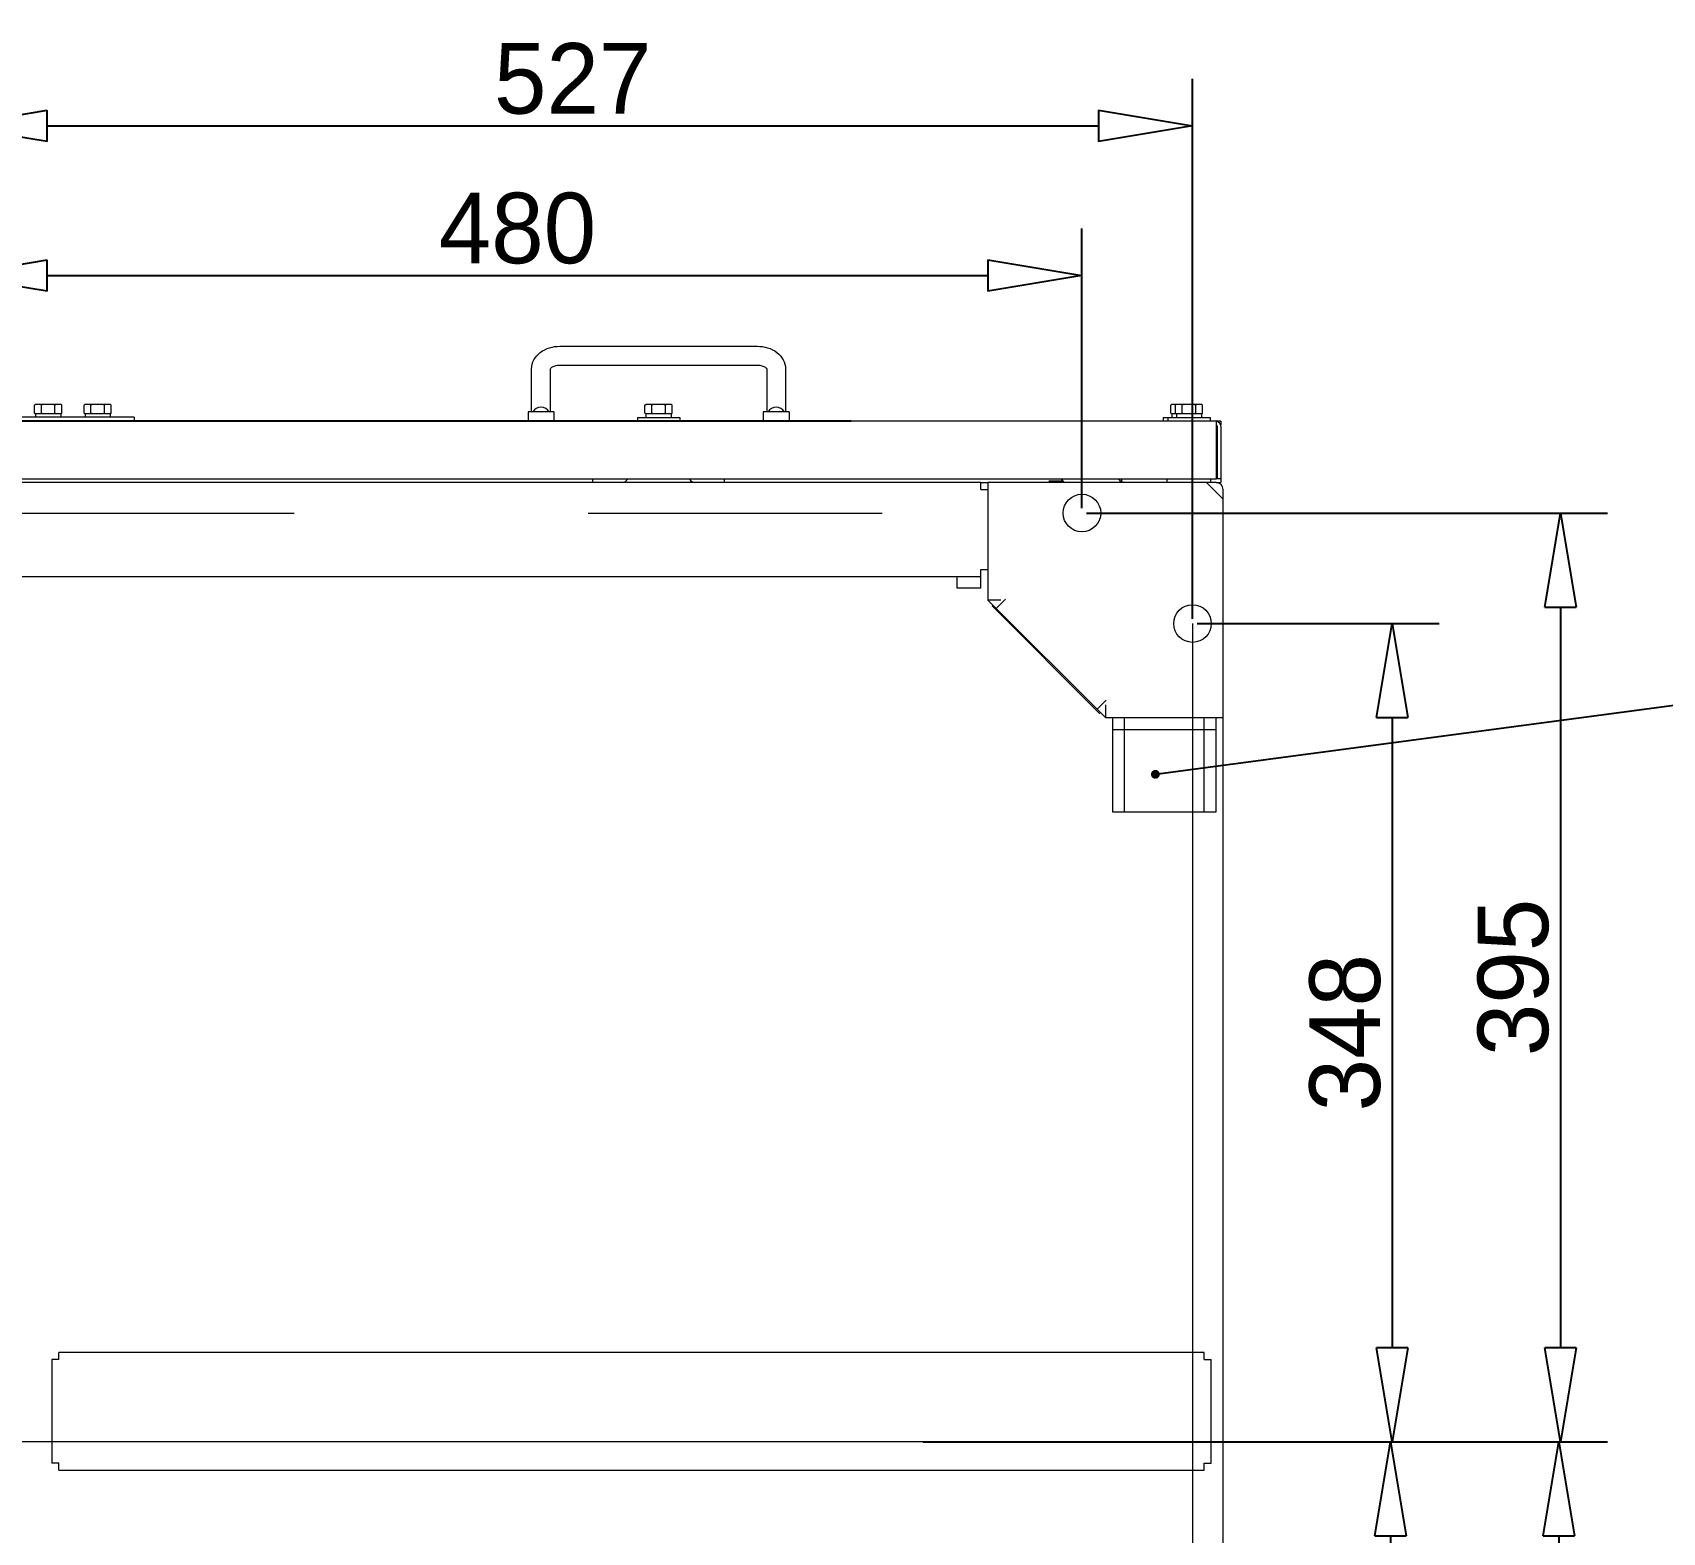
# Model space of a CAD drawing. Header units: inches. Extents: x -4705 to 38647, y 7098 to 31800.
# Drawn here: x 5404 to 6097, y 26175 to 26813 of the extents above; entities that cross this region are included whole.
import ezdxf

# ---------------------------------------------------------------- set-up
doc = ezdxf.new("R2010")
doc.units = ezdxf.units.IN
doc.header["$LTSCALE"] = 10
doc.header["$MEASUREMENT"] = 0
doc.linetypes.add('CENTER', pattern=[2, 1.25, -0.25, 0.25, -0.25])
doc.linetypes.add('CENTERX2', pattern=[20.32, 12.7, -2.54, 2.54, -2.54])
doc.layers.get('0').update_dxf_attribs({"lineweight": 0})
doc.layers.get('Defpoints').update_dxf_attribs({"lineweight": 0})
doc.layers.add('00_COMPONENTS', color=7, linetype='Continuous', lineweight=0)
doc.styles.get("Standard").update_dxf_attribs({"font": 'SourceHanSansCN-Normal.ttf'})
doc.dimstyles.get("Standard").update_dxf_attribs({"dimtxt": 60, "dimasz": 30, "dimexe": 0.18, "dimexo": 0.0625, "dimgap": 5, "dimtad": 0, "dimtoh": 1, "dimdec": 0, "dimdsep": 46, "dimtxsty": 'Standard', "dimblk": 'CLOSEDBLANK', "dimcen": 0.09, "dimadec": 0, "dimazin": 0, "dimtfac": 1, "dimtdec": 0, "dimtofl": 0, "dimtmove": 0, "dimatfit": 3, "dimldrblk": 'CLOSEDBLANK', "dimfxl": 1, "dimtolj": 1, "dimtzin": 0, "dimarcsym": 0})
doc.dimstyles.new('副本 (2) Standard', dxfattribs={"dimtxt": 30, "dimasz": 40, "dimexe": 20, "dimexo": 2, "dimgap": 5, "dimtad": 1, "dimtoh": 1, "dimdec": 0, "dimdsep": 46, "dimtxsty": 'Standard', "dimblk": 'CLOSEDBLANK', "dimcen": 0.09, "dimclrd": 256, "dimadec": 0, "dimazin": 0, "dimtfac": 1, "dimtdec": 0, "dimtofl": 0, "dimtmove": 1, "dimatfit": 2, "dimldrblk": 'CLOSEDBLANK', "dimfxl": 1, "dimtolj": 1, "dimtzin": 0, "dimarcsym": 0})

# ---------------------------------------------------------------- blocks, each defined once
blk = doc.blocks.new('_ClosedBlank')
at = {"color": 0, "linetype": 'ByBlock', "lineweight": -2}
for p, q in [((-1, 0.167), (0, 0)), ((-1, 0.167), (-1, -0.167)), ((0, 0), (-1, -0.167))]:
    blk.add_line(p, q, dxfattribs=at)
blk = doc.blocks.new('*D20')
at = {"color": 0, "linetype": 'CENTER', "lineweight": -2, "ltscale": 50, "transparency": 16777216}
for p, q in [((5370.51, 26597.74), (5370.51, 26729.97)), ((5850.51, 26610.97), (5850.51, 26729.97))]:
    blk.add_line(p, q, dxfattribs=at)
at = {"linetype": 'CENTER', "lineweight": -2, "ltscale": 50, "transparency": 16777216}
blk.add_line((5410.51, 26709.97), (5810.51, 26709.97), dxfattribs=at)
at = {"layer": 'Defpoints', "color": 0, "linetype": 'CENTER', "transparency": 16777216}
for p in [(5850.51, 26709.97), (5850.51, 26608.97), (5370.51, 26595.74)]:
    blk.add_point(p, dxfattribs=at)
at = {"linetype": 'ByBlock', "lineweight": -2, "transparency": 16777216, "xscale": 40, "yscale": 40, "zscale": 40, "rotation": 180}
blk.add_blockref('_ClosedBlank', (5370.51, 26709.97), dxfattribs=at)
at = {"linetype": 'ByBlock', "lineweight": -2, "transparency": 16777216, "xscale": 40, "yscale": 40, "zscale": 40}
blk.add_blockref('_ClosedBlank', (5850.51, 26709.97), dxfattribs=at)
at = {"color": 0, "linetype": 'CENTER', "ltscale": 50, "transparency": 16777216, "insert": (5610.51, 26729.97), "char_height": 30, "attachment_point": 5}
blk.add_mtext('\\A1;480', dxfattribs=at)
blk = doc.blocks.new('*D22')
at = {"color": 0, "linetype": 'CENTER', "lineweight": -2, "ltscale": 50, "transparency": 16777216}
for p, q in [((5370.51, 26587.16), (5370.51, 26793.6)), ((5897.51, 26563.97), (5897.51, 26793.6))]:
    blk.add_line(p, q, dxfattribs=at)
at = {"linetype": 'CENTER', "lineweight": -2, "ltscale": 50, "transparency": 16777216}
blk.add_line((5410.51, 26773.6), (5857.51, 26773.6), dxfattribs=at)
at = {"layer": 'Defpoints', "color": 0, "linetype": 'CENTER', "transparency": 16777216}
for p in [(5897.51, 26773.6), (5370.51, 26585.16), (5897.51, 26561.97)]:
    blk.add_point(p, dxfattribs=at)
at = {"linetype": 'ByBlock', "lineweight": -2, "transparency": 16777216, "xscale": 40, "yscale": 40, "zscale": 40, "rotation": 180}
blk.add_blockref('_ClosedBlank', (5370.51, 26773.6), dxfattribs=at)
at = {"linetype": 'ByBlock', "lineweight": -2, "transparency": 16777216, "xscale": 40, "yscale": 40, "zscale": 40}
blk.add_blockref('_ClosedBlank', (5897.51, 26773.6), dxfattribs=at)
at = {"color": 0, "linetype": 'CENTER', "ltscale": 50, "transparency": 16777216, "insert": (5634.01, 26793.6), "char_height": 30, "attachment_point": 5}
blk.add_mtext('\\A1;527', dxfattribs=at)
blk = doc.blocks.new('*D23')
at = {"color": 0, "linetype": 'CENTER', "lineweight": -2, "ltscale": 50, "transparency": 16777216}
for p, q in [((5899.51, 26561.97), (6002.42, 26561.97)), ((5871.64, 26213.97), (6002.42, 26213.97))]:
    blk.add_line(p, q, dxfattribs=at)
at = {"linetype": 'CENTER', "lineweight": -2, "ltscale": 50, "transparency": 16777216}
blk.add_line((5982.42, 26521.97), (5982.42, 26253.97), dxfattribs=at)
at = {"layer": 'Defpoints', "color": 0, "linetype": 'CENTER', "transparency": 16777216}
for p in [(5897.51, 26561.97), (5869.64, 26213.97), (5982.42, 26213.97)]:
    blk.add_point(p, dxfattribs=at)
at = {"linetype": 'ByBlock', "lineweight": -2, "transparency": 16777216, "xscale": 40, "yscale": 40, "zscale": 40}
for p, rotation in [((5982.42, 26561.97), 90), ((5982.42, 26213.97), 270)]:
    blk.add_blockref('_ClosedBlank', p, dxfattribs=dict(at, rotation=rotation))
at = {"color": 0, "linetype": 'CENTER', "ltscale": 50, "transparency": 16777216, "insert": (5962.42, 26387.97), "char_height": 30, "attachment_point": 5, "rotation": 90}
blk.add_mtext('\\A1;348', dxfattribs=at)
blk = doc.blocks.new('*D24')
at = {"color": 0, "linetype": 'CENTER', "lineweight": -2, "ltscale": 50, "transparency": 16777216}
for p, q in [((5819.05, 26213.97), (6001.64, 26213.97)), ((5899.51, 25865.97), (6001.64, 25865.97))]:
    blk.add_line(p, q, dxfattribs=at)
at = {"linetype": 'CENTER', "lineweight": -2, "ltscale": 50, "transparency": 16777216}
blk.add_line((5981.64, 26173.97), (5981.64, 25905.97), dxfattribs=at)
at = {"layer": 'Defpoints', "color": 0, "linetype": 'CENTER', "transparency": 16777216}
for p in [(5817.05, 26213.97), (5897.51, 25865.97), (5981.64, 25865.97)]:
    blk.add_point(p, dxfattribs=at)
at = {"linetype": 'ByBlock', "lineweight": -2, "transparency": 16777216, "xscale": 40, "yscale": 40, "zscale": 40}
for p, rotation in [((5981.64, 26213.97), 90), ((5981.64, 25865.97), 270)]:
    blk.add_blockref('_ClosedBlank', p, dxfattribs=dict(at, rotation=rotation))
at = {"color": 0, "linetype": 'CENTER', "ltscale": 50, "transparency": 16777216, "insert": (5961.64, 26039.97), "char_height": 30, "attachment_point": 5, "rotation": 90}
blk.add_mtext('\\A1;348', dxfattribs=at)
blk = doc.blocks.new('*D25')
at = {"color": 0, "linetype": 'CENTER', "lineweight": -2, "ltscale": 50, "transparency": 16777216}
for p, q in [((5852.51, 26608.97), (6073.94, 26608.97)), ((5799.51, 26213.97), (6073.94, 26213.97))]:
    blk.add_line(p, q, dxfattribs=at)
at = {"linetype": 'CENTER', "lineweight": -2, "ltscale": 50, "transparency": 16777216}
blk.add_line((6053.94, 26568.97), (6053.94, 26253.97), dxfattribs=at)
at = {"layer": 'Defpoints', "color": 0, "linetype": 'CENTER', "transparency": 16777216}
for p in [(5850.51, 26608.97), (5797.51, 26213.97), (6053.94, 26213.97)]:
    blk.add_point(p, dxfattribs=at)
at = {"linetype": 'ByBlock', "lineweight": -2, "transparency": 16777216, "xscale": 40, "yscale": 40, "zscale": 40}
for p, rotation in [((6053.94, 26608.97), 90), ((6053.94, 26213.97), 270)]:
    blk.add_blockref('_ClosedBlank', p, dxfattribs=dict(at, rotation=rotation))
at = {"color": 0, "linetype": 'CENTER', "ltscale": 50, "transparency": 16777216, "insert": (6033.94, 26411.47), "char_height": 30, "attachment_point": 5, "rotation": 90}
blk.add_mtext('\\A1;395', dxfattribs=at)
blk = doc.blocks.new('*D26')
at = {"color": 0, "linetype": 'CENTER', "lineweight": -2, "ltscale": 50, "transparency": 16777216}
for p, q in [((5782.95, 26213.97), (6073.29, 26213.97)), ((5852.51, 25818.97), (6073.29, 25818.97))]:
    blk.add_line(p, q, dxfattribs=at)
at = {"linetype": 'CENTER', "lineweight": -2, "ltscale": 50, "transparency": 16777216}
blk.add_line((6053.29, 26173.97), (6053.29, 25858.97), dxfattribs=at)
at = {"layer": 'Defpoints', "color": 0, "linetype": 'CENTER', "transparency": 16777216}
for p in [(5780.95, 26213.97), (5850.51, 25818.97), (6053.29, 25818.97)]:
    blk.add_point(p, dxfattribs=at)
at = {"linetype": 'ByBlock', "lineweight": -2, "transparency": 16777216, "xscale": 40, "yscale": 40, "zscale": 40}
for p, rotation in [((6053.29, 26213.97), 90), ((6053.29, 25818.97), 270)]:
    blk.add_blockref('_ClosedBlank', p, dxfattribs=dict(at, rotation=rotation))
at = {"color": 0, "linetype": 'CENTER', "ltscale": 50, "transparency": 16777216, "insert": (6033.29, 26016.47), "char_height": 30, "attachment_point": 5, "rotation": 90}
blk.add_mtext('\\A1;395', dxfattribs=at)
blk = doc.blocks.new('*D27')
at = {"color": 0, "linetype": 'CENTER', "lineweight": -2, "ltscale": 50, "transparency": 16777216}
for p, q in [((5752.36, 26647.97), (4784.99, 26647.97)), ((5039.92, 26251.97), (4784.99, 26251.97))]:
    blk.add_line(p, q, dxfattribs=at)
at = {"linetype": 'CENTER', "lineweight": -2, "ltscale": 50, "transparency": 16777216}
blk.add_line((4804.99, 26607.97), (4804.99, 26291.97), dxfattribs=at)
at = {"layer": 'Defpoints', "color": 0, "linetype": 'CENTER', "transparency": 16777216}
for p in [(5754.36, 26647.97), (4804.99, 26251.97), (5041.92, 26251.97)]:
    blk.add_point(p, dxfattribs=at)
at = {"linetype": 'ByBlock', "lineweight": -2, "transparency": 16777216, "xscale": 40, "yscale": 40, "zscale": 40}
for p, rotation in [((4804.99, 26647.97), 90), ((4804.99, 26251.97), 270)]:
    blk.add_blockref('_ClosedBlank', p, dxfattribs=dict(at, rotation=rotation))
at = {"color": 0, "linetype": 'CENTER', "ltscale": 50, "transparency": 16777216, "insert": (4784.99, 26449.97), "char_height": 30, "attachment_point": 5, "rotation": 90}
blk.add_mtext('\\A1;396', dxfattribs=at)
blk = doc.blocks.new('*D28')
at = {"color": 0, "linetype": 'CENTER', "lineweight": -2, "ltscale": 50, "transparency": 16777216}
for p, q in [((5507.92, 26647.97), (4733.1, 26647.97)), ((5040.89, 26201.97), (4733.1, 26201.97))]:
    blk.add_line(p, q, dxfattribs=at)
at = {"linetype": 'CENTER', "lineweight": -2, "ltscale": 50, "transparency": 16777216}
blk.add_line((4753.1, 26607.97), (4753.1, 26241.97), dxfattribs=at)
at = {"layer": 'Defpoints', "color": 0, "linetype": 'CENTER', "transparency": 16777216}
for p in [(5509.92, 26647.97), (4753.1, 26201.97), (5042.89, 26201.97)]:
    blk.add_point(p, dxfattribs=at)
at = {"linetype": 'ByBlock', "lineweight": -2, "transparency": 16777216, "xscale": 40, "yscale": 40, "zscale": 40}
for p, rotation in [((4753.1, 26647.97), 90), ((4753.1, 26201.97), 270)]:
    blk.add_blockref('_ClosedBlank', p, dxfattribs=dict(at, rotation=rotation))
at = {"color": 0, "linetype": 'CENTER', "ltscale": 50, "transparency": 16777216, "insert": (4733.1, 26424.97), "char_height": 30, "attachment_point": 5, "rotation": 90}
blk.add_mtext('\\A1;446', dxfattribs=at)

msp = doc.modelspace()

# ---------------------------------------------------------------- linework, layer by layer
at = {"color": 0, "linetype": 'CENTER', "ltscale": 50}
msp.add_line((4890.509, 26608.974), (5850.509, 26608.974), dxfattribs=at)
at = {"color": 0, "linetype": 'CENTERX2', "ltscale": 50}
msp.add_line((5897.509, 26561.974), (5897.509, 25865.974), dxfattribs=at)
at = {"color": 2, "linetype": 'Continuous'}
for p, q in [((5863.509, 26521.974), (5863.509, 26481.974)), ((5868.509, 26521.974), (5868.509, 26481.974)), ((5902.509, 26481.974), (5902.509, 26521.974)), ((5907.509, 26481.974), (5907.509, 26521.974)), ((5863.509, 26516.974), (5907.509, 26516.974)), ((5863.509, 26481.974), (5907.509, 26481.974))]:
    msp.add_line(p, q, dxfattribs=at)
at = {"color": 1, "linetype": 'CENTER', "ltscale": 50}
msp.add_line((5897.509, 26213.974), (4901.743, 26213.974), dxfattribs=at)
at = {"layer": '00_COMPONENTS', "color": 7, "linetype": 'Continuous'}
for p, q in [((5628.509, 26679.895), (5712.509, 26679.895)), ((5628.509, 26671.895), (5712.509, 26671.895)), ((5616.509, 26651.974), (5616.509, 26670.238)), ((5624.509, 26651.974), (5624.509, 26670.238)), ((5716.509, 26670.238), (5716.509, 26651.974)), ((5724.509, 26670.238), (5724.509, 26651.974)), ((5447.509, 26649.774), (5390.009, 26649.774)), ((5405.236, 26654.874), (5405.536, 26655.174)), ((5405.236, 26651.474), (5405.236, 26654.874)), ((5405.536, 26651.174), (5405.236, 26651.474)), ((5416.483, 26655.174), (5405.536, 26655.174)), ((5416.483, 26651.174), (5405.536, 26651.174)), ((5405.654, 26651.174), (5405.654, 26649.774)), ((5408.123, 26651.474), (5408.123, 26654.874)), ((5413.896, 26651.474), (5413.896, 26654.874)), ((5416.364, 26651.174), (5416.364, 26649.774)), ((5416.783, 26654.874), (5416.483, 26655.174)), ((5416.483, 26651.174), (5416.783, 26651.474)), ((5416.783, 26651.474), (5416.783, 26654.874)), ((5426.236, 26654.874), (5426.536, 26655.174)), ((5426.236, 26651.474), (5426.236, 26654.874)), ((5426.536, 26651.174), (5426.236, 26651.474)), ((5437.483, 26655.174), (5426.536, 26655.174)), ((5437.483, 26651.174), (5426.536, 26651.174)), ((5426.654, 26651.174), (5426.654, 26649.774)), ((5429.123, 26651.474), (5429.123, 26654.874)), ((5434.896, 26651.474), (5434.896, 26654.874)), ((5437.364, 26651.174), (5437.364, 26649.774)), ((5437.783, 26654.874), (5437.483, 26655.174)), ((5437.483, 26651.174), (5437.783, 26651.474)), ((5437.783, 26651.474), (5437.783, 26654.874)), ((5447.509, 26649.773), (5447.509, 26647.974)), ((5626.009, 26651.974), (5615.009, 26651.974)), ((5615.009, 26651.974), (5615.009, 26647.974)), ((5626.009, 26651.974), (5626.009, 26647.974)), ((5661.509, 26649.574), (5679.509, 26649.574)), ((5661.509, 26649.574), (5661.509, 26647.974)), ((5664.736, 26654.874), (5665.036, 26655.174)), ((5664.736, 26651.474), (5664.736, 26654.874)), ((5665.036, 26651.174), (5664.736, 26651.474)), ((5675.983, 26655.174), (5665.036, 26655.174)), ((5675.983, 26651.174), (5665.036, 26651.174)), ((5665.154, 26651.174), (5665.154, 26649.574)), ((5667.623, 26651.474), (5667.623, 26654.874)), ((5673.396, 26651.474), (5673.396, 26654.874)), ((5675.864, 26651.174), (5675.864, 26649.574)), ((5676.283, 26654.874), (5675.983, 26655.174)), ((5675.983, 26651.174), (5676.283, 26651.474)), ((5676.283, 26651.474), (5676.283, 26654.874)), ((5679.509, 26649.574), (5679.509, 26647.974)), ((5726.009, 26651.974), (5715.009, 26651.974)), ((5715.009, 26651.974), (5715.009, 26647.974)), ((5726.009, 26651.974), (5726.009, 26647.974)), ((5885.009, 26649.574), (5905.009, 26649.574)), ((5885.009, 26649.574), (5885.009, 26647.974)), ((5887.009, 26649.574), (5887.009, 26647.974)), ((5888.236, 26654.874), (5888.536, 26655.174)), ((5888.236, 26651.474), (5888.236, 26654.874)), ((5888.536, 26651.174), (5888.236, 26651.474)), ((5901.483, 26655.174), (5888.536, 26655.174)), ((5901.483, 26651.174), (5888.536, 26651.174)), ((5888.654, 26651.174), (5888.654, 26649.574)), ((5890.236, 26654.874), (5890.536, 26655.174)), ((5890.236, 26651.474), (5890.236, 26654.874)), ((5890.536, 26651.174), (5890.236, 26651.474)), ((5890.654, 26651.174), (5890.654, 26649.574)), ((5893.123, 26651.474), (5893.123, 26654.874)), ((5898.896, 26651.474), (5898.896, 26654.874)), ((5901.364, 26651.174), (5901.364, 26649.574)), ((5901.783, 26654.874), (5901.483, 26655.174)), ((5901.483, 26651.174), (5901.783, 26651.474)), ((5901.783, 26651.474), (5901.783, 26654.874)), ((5905.009, 26649.574), (5905.009, 26647.974)), ((5909.509, 26647.974), (5390.009, 26647.974)), ((5907.509, 26647.974), (5907.509, 26623.474)), ((5908.009, 26645.974), (5908.009, 26623.474)), ((5909.509, 26647.974), (5909.509, 26646.474)), ((5909.509, 26645.974), (5909.509, 26621.974)), ((5807.509, 26621.974), (4933.509, 26621.974)), ((5370.009, 26623.474), (5907.509, 26623.474)), ((5642.509, 26621.974), (5642.509, 26623.474)), ((5698.509, 26621.974), (5698.509, 26623.474)), ((5807.509, 26621.974), (5810.509, 26621.974)), ((5807.509, 26618.974), (5807.509, 26621.974)), ((5903.439, 26621.974), (5810.509, 26621.974)), ((5810.509, 26621.974), (5810.509, 26571.974)), ((5842.484, 26622.474), (5836.474, 26622.474)), ((5841.728, 26623.544), (5842.838, 26621.974)), ((5866.078, 26623.572), (5867.208, 26621.974)), ((5867.509, 26622.474), (5867.509, 26623.474)), ((5886.759, 26621.974), (5886.759, 26623.474)), ((5903.439, 26621.974), (5910.509, 26614.904)), ((5907.509, 26621.974), (5903.439, 26621.974)), ((5905.259, 26621.974), (5905.259, 26623.474)), ((5908.009, 26623.474), (5907.509, 26623.474)), ((5907.509, 26621.974), (5909.509, 26621.974)), ((5909.509, 26623.474), (5908.009, 26623.474)), ((5807.509, 26618.974), (5810.509, 26618.974)), ((5910.509, 26614.904), (5910.509, 26618.974)), ((5910.509, 26521.974), (5910.509, 26614.904)), ((4933.509, 26581.974), (5807.509, 26581.974)), ((5797.509, 26576.974), (5797.509, 26581.974)), ((5807.509, 26584.974), (5810.509, 26584.974)), ((5807.509, 26581.974), (5807.509, 26584.974)), ((5807.509, 26576.974), (5807.509, 26581.974)), ((5807.509, 26576.974), (5797.509, 26576.974)), ((5810.509, 26571.974), (5860.509, 26521.974)), ((5816.009, 26571.974), (5810.509, 26571.974)), ((5812.275, 26569.502), (5812.628, 26569.855)), ((5858.037, 26523.74), (5812.275, 26569.502)), ((5817.934, 26572.328), (5814.045, 26568.439)), ((5860.863, 26529.399), (5856.974, 26525.51)), ((5860.509, 26527.474), (5860.509, 26521.974)), ((5858.037, 26523.74), (5858.39, 26524.094)), ((5860.509, 26521.974), (5910.509, 26521.974)), ((5910.509, 25905.974), (5910.509, 26521.974)), ((5415.509, 26248.974), (5412.509, 26248.974)), ((5412.509, 26248.974), (5412.509, 26204.974)), ((5902.509, 26251.974), (5415.509, 26251.974)), ((5415.509, 26248.974), (5415.509, 26251.974)), ((5902.509, 26248.974), (5902.509, 26251.974)), ((5902.509, 26248.974), (5905.509, 26248.974)), ((5905.509, 26204.974), (5905.509, 26248.974)), ((5415.509, 26204.974), (5412.509, 26204.974)), ((5415.509, 26201.974), (5415.509, 26204.974)), ((5415.509, 26201.974), (5902.509, 26201.974)), ((5902.509, 26204.974), (5905.509, 26204.974)), ((5902.509, 26201.974), (5902.509, 26204.974))]:
    msp.add_line(p, q, dxfattribs=at)
for centre in [(5850.509, 26608.974), (5897.509, 26561.974)]:
    msp.add_circle(centre, 8, dxfattribs=at)
for centre, radius, start, end in [((5407.951, 26654.103), 3.776, 228.699118, 230.838159), ((5414.068, 26652.247), 3.776, 48.701275, 50.838212), ((5428.951, 26654.103), 3.776, 228.699118, 230.838159), ((5435.068, 26652.247), 3.776, 48.701275, 50.838212), ((5620.509, 26649.974), 4, 30, 150), ((5667.451, 26654.103), 3.776, 228.699118, 230.838159), ((5673.568, 26652.247), 3.776, 48.701275, 50.838212), ((5720.509, 26649.974), 4, 30, 150), ((5890.951, 26654.103), 3.776, 228.699118, 230.838159), ((5892.951, 26654.103), 3.776, 228.699118, 230.838159), ((5899.068, 26652.247), 3.776, 48.701275, 50.838212), ((5907.509, 26645.974), 2, 0, 90), ((5907.509, 26645.974), 0.5, 0, 90), ((5655.009, 26624.474), 2.5, 270, 336.395245), ((5686.009, 26624.474), 2.5, 203.604755, 270), ((5868.009, 26622.474), 0.5, 180, 210), ((5907.509, 26618.974), 3, 0, 90)]:
    msp.add_arc(centre, radius, start, end, dxfattribs=at)
for points, knots in [([(5616.509, 26670.238), (5616.509, 26671.583), (5617.242, 26674.346), (5621.099, 26678.634), (5625.609, 26679.895), (5628.509, 26679.895)], [0, 0, 0, 0, 0.239262, 0.4840104, 1, 1, 1, 1]), ([(5712.509, 26679.895), (5715.41, 26679.895), (5719.92, 26678.634), (5723.777, 26674.346), (5724.509, 26671.583), (5724.509, 26670.238)], [0, 0, 0, 0, 0.5159953, 0.7607364, 1, 1, 1, 1]), ([(5624.509, 26670.238), (5624.509, 26670.194), (5624.587, 26670.505), (5624.767, 26670.603), (5625.162, 26671.021), (5625.766, 26671.336), (5626.885, 26671.775), (5627.847, 26671.895), (5628.509, 26671.895)], [0, 0, 0, 0, 0.029453, 0.0947001, 0.2081771, 0.3664465, 0.5592926, 1, 1, 1, 1]), ([(5712.509, 26671.895), (5713.172, 26671.895), (5714.134, 26671.775), (5715.253, 26671.336), (5715.857, 26671.021), (5716.251, 26670.603), (5716.431, 26670.505), (5716.509, 26670.194), (5716.509, 26670.238)], [0, 0, 0, 0, 0.4407282, 0.6335813, 0.7918484, 0.9053145, 0.9705679, 1, 1, 1, 1])]:
    msp.add_open_spline(points, degree=3, knots=knots, dxfattribs=at)
for points in [[(5405.566, 26655.174), (5405.45, 26655.081), (5405.341, 26654.98), (5405.236, 26654.874)], [(5405.458, 26651.266), (5405.382, 26651.333), (5405.308, 26651.403), (5405.236, 26651.474)], [(5408.123, 26654.874), (5408.017, 26654.98), (5407.908, 26655.081), (5407.793, 26655.174)], [(5408.123, 26651.474), (5408.017, 26651.369), (5407.908, 26651.268), (5407.793, 26651.174)], [(5408.782, 26655.174), (5408.559, 26655.083), (5408.339, 26654.983), (5408.123, 26654.874)], [(5408.782, 26651.174), (5408.559, 26651.266), (5408.339, 26651.366), (5408.123, 26651.474)], [(5413.896, 26654.874), (5413.68, 26654.983), (5413.46, 26655.083), (5413.236, 26655.174)], [(5413.896, 26651.474), (5413.68, 26651.366), (5413.46, 26651.266), (5413.236, 26651.174)], [(5414.226, 26655.174), (5414.111, 26655.081), (5414.001, 26654.98), (5413.896, 26654.874)], [(5414.226, 26651.174), (5414.111, 26651.268), (5414.001, 26651.369), (5413.896, 26651.474)], [(5416.783, 26651.474), (5416.678, 26651.369), (5416.568, 26651.268), (5416.453, 26651.174)], [(5416.783, 26654.874), (5416.711, 26654.946), (5416.637, 26655.016), (5416.56, 26655.084)], [(5426.566, 26655.174), (5426.45, 26655.081), (5426.341, 26654.98), (5426.236, 26654.874)], [(5426.458, 26651.266), (5426.382, 26651.333), (5426.308, 26651.403), (5426.236, 26651.474)], [(5429.123, 26654.874), (5429.017, 26654.98), (5428.908, 26655.081), (5428.793, 26655.174)], [(5429.123, 26651.474), (5429.017, 26651.369), (5428.908, 26651.268), (5428.793, 26651.174)], [(5429.782, 26655.174), (5429.559, 26655.083), (5429.339, 26654.983), (5429.123, 26654.874)], [(5429.782, 26651.174), (5429.559, 26651.266), (5429.339, 26651.366), (5429.123, 26651.474)], [(5434.896, 26654.874), (5434.68, 26654.983), (5434.46, 26655.083), (5434.236, 26655.174)], [(5434.896, 26651.474), (5434.68, 26651.366), (5434.46, 26651.266), (5434.236, 26651.174)], [(5435.226, 26655.174), (5435.111, 26655.081), (5435.001, 26654.98), (5434.896, 26654.874)], [(5435.226, 26651.174), (5435.111, 26651.268), (5435.001, 26651.369), (5434.896, 26651.474)], [(5437.783, 26651.474), (5437.678, 26651.369), (5437.568, 26651.268), (5437.453, 26651.174)], [(5437.783, 26654.874), (5437.711, 26654.946), (5437.637, 26655.016), (5437.56, 26655.084)], [(5665.066, 26655.174), (5664.95, 26655.081), (5664.841, 26654.98), (5664.736, 26654.874)], [(5664.958, 26651.266), (5664.882, 26651.333), (5664.808, 26651.403), (5664.736, 26651.474)], [(5667.623, 26654.874), (5667.517, 26654.98), (5667.408, 26655.081), (5667.293, 26655.174)], [(5667.623, 26651.474), (5667.517, 26651.369), (5667.408, 26651.268), (5667.293, 26651.174)], [(5668.282, 26655.174), (5668.059, 26655.083), (5667.839, 26654.983), (5667.623, 26654.874)], [(5668.282, 26651.174), (5668.059, 26651.266), (5667.839, 26651.366), (5667.623, 26651.474)], [(5673.396, 26654.874), (5673.18, 26654.983), (5672.96, 26655.083), (5672.736, 26655.174)], [(5673.396, 26651.474), (5673.18, 26651.366), (5672.96, 26651.266), (5672.736, 26651.174)], [(5673.726, 26655.174), (5673.611, 26655.081), (5673.501, 26654.98), (5673.396, 26654.874)], [(5673.726, 26651.174), (5673.611, 26651.268), (5673.501, 26651.369), (5673.396, 26651.474)], [(5676.283, 26651.474), (5676.178, 26651.369), (5676.068, 26651.268), (5675.953, 26651.174)], [(5676.283, 26654.874), (5676.211, 26654.946), (5676.137, 26655.016), (5676.06, 26655.084)], [(5888.566, 26655.174), (5888.45, 26655.081), (5888.341, 26654.98), (5888.236, 26654.874)], [(5888.458, 26651.266), (5888.382, 26651.333), (5888.308, 26651.403), (5888.236, 26651.474)], [(5890.566, 26655.174), (5890.45, 26655.081), (5890.341, 26654.98), (5890.236, 26654.874)], [(5890.458, 26651.266), (5890.382, 26651.333), (5890.308, 26651.403), (5890.236, 26651.474)], [(5893.123, 26654.874), (5893.017, 26654.98), (5892.908, 26655.081), (5892.793, 26655.174)], [(5893.123, 26651.474), (5893.017, 26651.369), (5892.908, 26651.268), (5892.793, 26651.174)], [(5893.782, 26655.174), (5893.559, 26655.083), (5893.339, 26654.983), (5893.123, 26654.874)], [(5893.782, 26651.174), (5893.559, 26651.266), (5893.339, 26651.366), (5893.123, 26651.474)], [(5898.896, 26654.874), (5898.68, 26654.983), (5898.46, 26655.083), (5898.236, 26655.174)], [(5898.896, 26651.474), (5898.68, 26651.366), (5898.46, 26651.266), (5898.236, 26651.174)], [(5899.226, 26655.174), (5899.111, 26655.081), (5899.001, 26654.98), (5898.896, 26654.874)], [(5899.226, 26651.174), (5899.111, 26651.268), (5899.001, 26651.369), (5898.896, 26651.474)], [(5901.783, 26651.474), (5901.678, 26651.369), (5901.568, 26651.268), (5901.453, 26651.174)], [(5901.783, 26654.874), (5901.711, 26654.946), (5901.637, 26655.016), (5901.56, 26655.084)]]:
    msp.add_open_spline(points, degree=3, dxfattribs=at)

# ---------------------------------------------------------------- dimensions: what is measured, and where the dimension line sits
at = {"color": 0, "linetype": 'CENTER', "ltscale": 50}
for base, p1, p2, picture, middle in [((5897.509, 26773.595), (5370.509, 26585.162), (5897.509, 26561.974), '*D22', (5634.009, 26793.595)), ((5850.509, 26709.974), (5370.509, 26595.736), (5850.509, 26608.974), '*D20', (5610.509, 26729.974))]:
    dim = msp.add_linear_dim(base=base, p1=p1, p2=p2, dimstyle='副本 (2) Standard', dxfattribs=at)
    dim.commit()
    dim.dimension.update_dxf_attribs({"geometry": picture, "text_midpoint": middle})
for base, p1, p2, picture, middle in [((4753.096, 26201.974), (5509.922, 26647.974), (5042.889, 26201.974), '*D28', (4733.096, 26424.974)), ((4804.993, 26251.974), (5754.358, 26647.974), (5041.919, 26251.974), '*D27', (4784.993, 26449.974)), ((6053.94, 26213.974), (5850.509, 26608.974), (5797.509, 26213.974), '*D25', (6033.94, 26411.474)), ((5982.419, 26213.974), (5897.509, 26561.974), (5869.638, 26213.974), '*D23', (5962.419, 26387.974)), ((6053.287, 25818.974), (5780.95, 26213.974), (5850.509, 25818.974), '*D26', (6033.287, 26016.474)), ((5981.64, 25865.974), (5817.047, 26213.974), (5897.509, 25865.974), '*D24', (5961.64, 26039.974))]:
    dim = msp.add_linear_dim(base=base, p1=p1, p2=p2, angle=90, dimstyle='副本 (2) Standard', dxfattribs=at)
    dim.commit()
    dim.dimension.update_dxf_attribs({"geometry": picture, "text_midpoint": middle})

# ---------------------------------------------------------------- leaders
at = {"color": 7}
msp.add_leader([(5881.723, 26497.86), (6447.05, 26573.396)], dimstyle='Standard', override={"dimtxt": 30, "dimasz": 15, "dimexe": 10, "dimexo": 5, "dimgap": 4, "dimtad": 0, "dimdec": 0, "dimzin": 0, "dimcen": 5.0292, "dimtp": 0, "dimtm": 0, "dimtdec": 0, "dimatfit": 2, "dimldrblk": 'DotSmall', "dimtzin": 0}, dxfattribs=at)

doc.saveas('drawing.dxf')
